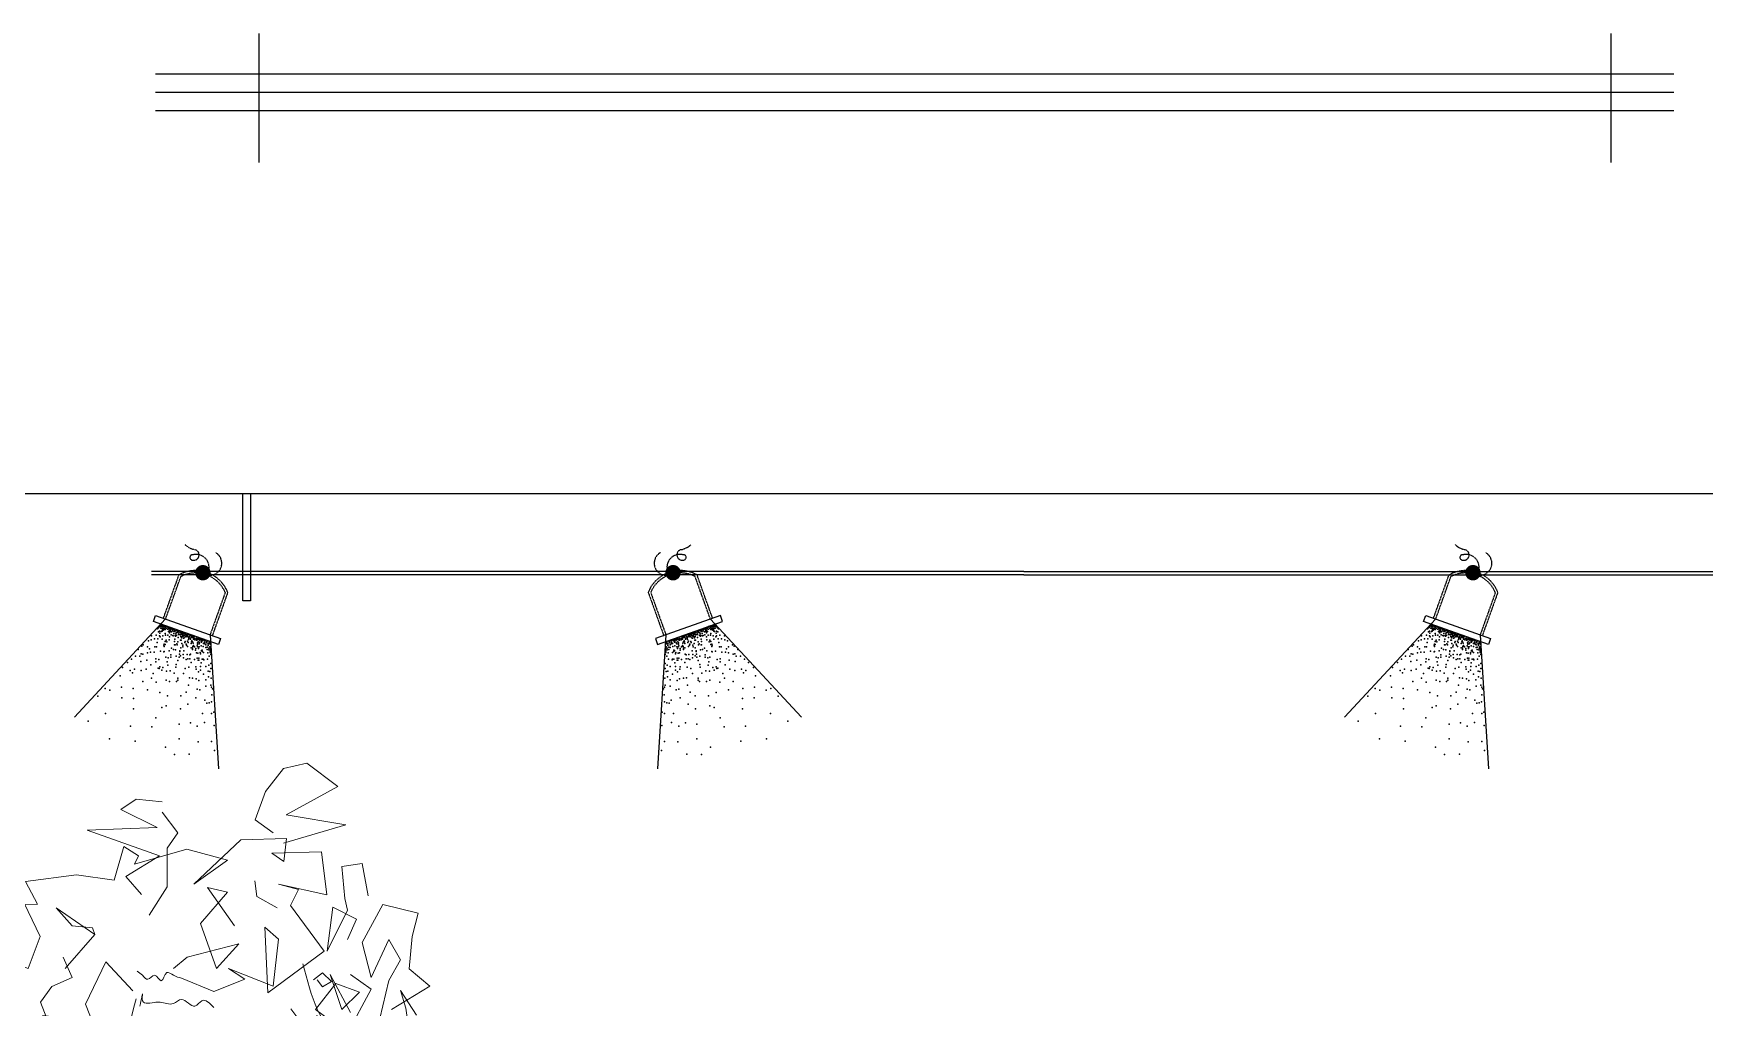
# Model space of a CAD drawing. Header units: millimetres. Extents: x 71641 to 191108, y -23091 to 29972.
# Drawn here: x 157109 to 158673, y -16663 to -15751 of the extents above; entities that cross this region are included whole.
import ezdxf

# ---------------------------------------------------------------- set-up
doc = ezdxf.new("R2010")
doc.units = ezdxf.units.MM
doc.linetypes.add('DASHED2', pattern=[0.375, 0.25, -0.125])
for name, color, linetype in [('00', 1, 'Continuous'), ('10', 2, 'Continuous'), ('Q', 1, 'Continuous')]:
    doc.layers.add(name, color=color, linetype=linetype)
doc.layers.add('8', color=8, linetype='Continuous', lineweight=0)

# ---------------------------------------------------------------- blocks, each defined once
blk = doc.blocks.new('gegg')
at = {"layer": '8'}
for p, q in [((172152.9, -16887.2), (172186.1, -16933.6)), ((172164.5, -16935.2), (172171.2, -16960.1)), ((172186.1, -16933.6), (172181.1, -16960.1)), ((172184.8, -16992.3), (172029.6, -16992.3))]:
    blk.add_line(p, q, dxfattribs=at)
at = {"layer": '8', "color": 8}
for p, q in [((171906.3, -17183), (171902.1, -17202.2)), ((171902.1, -17203.6), (171902.1, -17230)), ((171902.1, -17282.6), (171902.8, -17271.5)), ((171902.8, -17271.5), (171905.6, -17283.6)), ((171909.2, -17272.9), (171914.9, -17282.8))]:
    blk.add_line(p, q, dxfattribs=at)
at = {"layer": '8'}
for points in [[(172168, -16719.4), (172226.1, -16702.5), (172170.4, -16692.9), (172218.8, -16666.4), (172189.8, -16644.7), (172168, -16649.5), (172151.1, -16671.2), (172141.4, -16697.7), (172158.3, -16709.8)], [(172054.3, -16680.8), (172030.1, -16678.4), (172015.6, -16688.1), (172049.5, -16704.9), (171984.2, -16707.3), (172051.9, -16731.4), (172020.4, -16750.7), (172035, -16767.6)], [(172054.3, -16690.5), (172068.8, -16709.8), (172059.1, -16724.2), (172059.1, -16760.4), (172042.2, -16786.9)], [(172072.4, -16845.8), (172102.7, -16858.3), (172131.6, -16847), (172116.5, -16837), (172158.1, -16853.3), (172163.1, -16809.4), (172150.5, -16798.1), (172153.1, -16859.6), (172206, -16820.7), (172174.5, -16778), (172182, -16762.9), (172163.1, -16757.9), (172208.5, -16767.9), (172203.5, -16727.8), (172156.8, -16729), (172168.2, -16736.6), (172170.7, -16715.2), (172127.9, -16716.5), (172083.8, -16757.9), (172115.3, -16735.3), (172077.5, -16725.3), (172028.4, -16739.1), (172032.1, -16731.5), (172018.3, -16722.7), (172009.5, -16754.1), (171974.2, -16749.1), (171926.3, -16755.4), (171937.7, -16776.7), (171854.5, -16778), (171921.3, -16767.9), (171940.2, -16806.8), (171928.8, -16837), (171884.7, -16820.7), (171897.3, -16815.6), (171898.6, -16837), (171901.1, -16847), (171920, -16860.8), (171898.6, -16839.5), (171877.2, -16845.8), (171882.2, -16864.6), (171927.6, -16888.4)], [(172247.1, -16768.7), (172241.6, -16738.6), (172222.4, -16741.3), (172225.2, -16771.4), (172227.9, -16782.4), (172208.7, -16820.7), (172214.2, -16779.6), (172236.2, -16790.6), (172227.9, -16809.7)], [(172121.9, -16796.8), (172096.6, -16761.1), (172115.6, -16765.3), (172090.3, -16794.7), (172105, -16836.8), (172126.1, -16813.7), (172077.6, -16826.3), (172064.9, -16836.8)], [(172140.9, -16754.8), (172143, -16769.5), (172162, -16780)], [(171991.1, -16805.2), (171955.2, -16780), (171970, -16796.8), (171989, -16798.9), (171991.1, -16805.2), (171963.6, -16836.8)], [(172269.1, -16875.4), (172304.8, -16853.5), (172285.6, -16837.1), (172288.3, -16807), (172293.8, -16785.1), (172260.9, -16776.9), (172241.6, -16812.5), (172249.9, -16845.3), (172266.4, -16809.7), (172277.3, -16828.9), (172266.4, -16848), (172258.1, -16883.6), (172260.9, -16891.8)], [(171994.5, -16892.3), (171999.5, -16887.3), (171942.5, -16881), (171940.4, -16887.3), (171955.2, -16906.2), (171940.4, -16868.3), (171951, -16853.6), (171970, -16845.2), (171961.5, -16826.3)], [(172026.9, -16857.8), (172001.6, -16830.5), (171982.6, -16870.4), (171991.1, -16892.3)], [(172196.1, -16847.4), (172204.4, -16840.8), (172212.7, -16849.1), (172204.4, -16854), (172199.4, -16847.4)], [(172230.7, -16878.1), (172211.4, -16842.5), (172222.4, -16875.4), (172238.9, -16859), (172216.9, -16850.8), (172197.7, -16875.4), (172227.9, -16897.3), (172249.9, -16856.2), (172230.7, -16842.5)], [(171866.5, -16857.8), (171858.1, -16853.6), (171845.4, -16862), (171849.7, -16868.3), (171858.1, -16864.1)], [(172292.5, -16880.6), (172277.5, -16857.4), (172282.5, -16873.9), (172284.2, -16887.2)], [(171896.1, -16904.1), (171877.1, -16878.9), (171891.9, -16904.1), (171883.4, -16925.1), (171898.2, -16923), (171900.3, -16902)], [(171837, -16895.7), (171828.5, -16889.4), (171818, -16899.9), (171864.4, -16908.3), (171845.4, -16893.6), (171839.1, -16902), (171839.1, -16912.5)], [(172199.4, -16880.6), (172196.1, -16887.2), (172199.4, -16890.5), (172204.4, -16890.5), (172204.4, -16885.5)], [(172241, -16892.1), (172247.6, -16882.2), (172254.3, -16888.8), (172252.6, -16895.5), (172246, -16897.1), (172237.6, -16897.1)], [(172352.3, -16905.4), (172342.4, -16895.5), (172334.1, -16903.7), (172340.7, -16907.1), (172355.7, -16905.4)], [(172285.8, -16903.7), (172299.1, -16912), (172289.2, -16917), (172289.2, -16908.7), (172279.2, -16900.4)], [(171925.6, -16927.2), (171936.2, -16923), (171936.2, -16944.1), (171936.2, -16969.3), (171927.7, -16984)], [(171919.3, -16952.5), (171910.9, -16941.9), (171904.5, -16960.9), (171908.8, -16965.1), (171917.2, -16967.2), (171919.3, -16952.5)], [(172279.2, -16936.9), (172264.2, -16948.5), (172280.9, -16946.8), (172287.5, -16938.5), (172277.5, -16931.9)], [(172325.7, -16941.8), (172315.8, -16926.9), (172329.1, -16928.6), (172332.4, -16943.5), (172322.4, -16943.5)], [(171818, -16988.2), (171809.5, -16971.4), (171815.9, -16958.8), (171830.7, -16965.1), (171828.5, -16973.5), (171824.3, -16984)], [(171906.6, -16988.2), (171891.9, -16979.8), (171896.1, -16996.6), (171906.6, -16986.1)], [(171837, -17040.8), (171845.4, -17026.1), (171832.8, -17015.6), (171837, -17042.9)], [(171875, -17015.6), (171864.4, -17009.2), (171862.3, -17024), (171872.9, -17024), (171864.4, -17015.6)], [(171919.3, -17019.8), (171927.7, -17038.7), (171923.5, -17053.4), (171917.2, -17057.6), (171913, -17042.9), (171921.4, -17026.1)], [(171902.4, -17068.1), (171894, -17061.8), (171900.3, -17053.4), (171906.6, -17061.8), (171908.8, -17070.2), (171906.6, -17085)], [(171843.3, -17089.2), (171834.9, -17076.6), (171832.8, -17093.4), (171837, -17097.6), (171845.4, -17095.5)], [(171902.4, -17103.9), (171902.4, -17114.4), (171900.3, -17131.2), (171908.8, -17129.1), (171906.6, -17114.4), (171900.3, -17103.9)], [(171851.8, -17133.3), (171843.3, -17143.9), (171851.8, -17148.1), (171858.1, -17137.5)], [(171885.5, -17139.6), (171877.1, -17146), (171877.1, -17160.7), (171883.4, -17164.9), (171885.5, -17150.2), (171885.5, -17139.6)], [(171894, -17190.1), (171883.4, -17200.6), (171872.9, -17202.7), (171879.2, -17183.8), (171885.5, -17190.1), (171891.9, -17202.7), (171889.8, -17179.6)], [(171894, -17234.3), (171902.4, -17240.6), (171908.8, -17253.2), (171906.6, -17263.7), (171902.4, -17261.6), (171902.4, -17242.7), (171896.1, -17242.7)], [(171896.1, -17291.1), (171883.4, -17301.6), (171894, -17305.8), (171898.2, -17297.4), (171891.9, -17299.5)], [(171906.6, -17312.8), (171915.1, -17302.3), (171913, -17317), (171908.8, -17304.4), (171906.6, -17289.7)], [(171898.2, -17390.7), (171885.5, -17375.9), (171877.1, -17390.7), (171889.8, -17397), (171896.1, -17388.5), (171896.1, -17371.7)]]:
    blk.add_lwpolyline(points, dxfattribs=at)
for centre, radius, start, end in [((172238.6, -16929.5), 218.2, 162.8721, 196.7169), ((172091.6, -16941), 106.4, 331.2035, 38.6355)]:
    blk.add_arc(centre, radius, start, end, dxfattribs=at)
at = {"layer": '8', "color": 8}
for centre, radius, start, end in [((171849.5, -17156.7), 59.8, 9.1653, 34.1864), ((172102, -17228.1), 209, 157.2024, 170.3455), ((172417.8, -17234.4), 523.6, 176.3766, 185.8139)]:
    blk.add_arc(centre, radius, start, end, dxfattribs=at)
at = {"layer": '8', "start_tangent": (-0.072792, 0.997347), "end_tangent": (-0.901154, 0.433499)}
blk.add_spline([(171881.3, -16859.9), (171822.2, -16923), (171843.3, -17063.9), (171807.4, -17173.3)], degree=3, dxfattribs=at)
at = {"layer": '8'}
for points in [[(172186.1, -16832.5), (172222.7, -16898.8), (172280.9, -16895.5), (172330.7, -16960.1)], [(172072.4, -16845.8), (172064.9, -16843.2), (172058.6, -16840.7), (172053.5, -16848.3), (172047.2, -16843.2), (172041, -16847), (172035.9, -16843.2), (172030.9, -16839.5)], [(172102.7, -16873.4), (172091.3, -16867.1), (172085, -16872.1), (172072.4, -16865.8), (172064.9, -16869.6), (172052.3, -16868.4), (172048.5, -16868.4), (172035.9, -16867.1), (172035.9, -16860.8), (172033.4, -16872.1)], [(171911.9, -16876.9), (171926.5, -16974.2), (171887.4, -17154.2), (171907, -17286.5), (171877.7, -17442.2)], [(172107.7, -16897.2), (172081.3, -16902.2), (172072.4, -16896), (172062.4, -16902.2), (172052.3, -16903.5), (172047.2, -16896), (172041, -16902.2), (172033.4, -16908.5), (172030.9, -16901), (172029.6, -16894.7)], [(172105.2, -16888.4), (172095.1, -16885.9), (172085, -16887.2), (172075, -16883.4), (172068.7, -16888.4), (172057.3, -16884.7), (172047.2, -16888.4), (172039.7, -16883.4), (172032.1, -16889.7)], [(172121.6, -16918.6), (172086.3, -16912.3), (172072.4, -16918.6), (172058.6, -16911), (172048.5, -16921.1), (172043.5, -16916), (172037.2, -16913.5), (172032.1, -16919.8), (172025.8, -16914.8)], [(172158.1, -16948.7), (172141.7, -16942.4), (172129.1, -16949.9), (172117.8, -16939.9), (172106.5, -16948.7), (172092.6, -16941.2), (172078.7, -16952.5), (172059.8, -16941.2), (172046, -16953.7), (172043.5, -16939.9), (172034.7, -16947.4), (172029.6, -16947.4)], [(172158.1, -16961.2), (172139.2, -16962.5), (172132.9, -16953.7), (172117.8, -16965), (172112.8, -16957.5), (172095.1, -16965), (172086.3, -16960), (172071.2, -16966.3), (172052.3, -16961.2), (172044.7, -16966.3), (172037.2, -16962.5), (172033.4, -16956.2)], [(172168.2, -16972.5), (172160.6, -16971.3), (172153.1, -16975), (172145.5, -16971.3), (172140.5, -16977.6), (172127.9, -16973.8), (172122.8, -16978.8), (172112.8, -16975), (172106.5, -16978.8), (172096.4, -16973.8), (172086.3, -16977.6), (172071.2, -16973.8), (172061.1, -16978.8), (172051, -16972.5), (172039.7, -16980.1), (172033.4, -16971.3)], [(172183.3, -16982.6), (172170.7, -16977.6), (172158.1, -16982.6), (172153.1, -16977.6), (172141.7, -16982.6), (172131.6, -16977.6), (172120.3, -16986.3), (172110.2, -16980.1), (172081.3, -16986.3), (172047.2, -16981.3), (172037.2, -16982.6), (172032.1, -16988.9), (172029.6, -16978.8)]]:
    blk.add_spline(points, degree=3, dxfattribs=at)

msp = doc.modelspace()

# ---------------------------------------------------------------- linework, layer by layer
msp.add_line((160003.4, -16182.2), (156213.4, -16182.2))
at = {"color": 5}
for p in [(157219.4, -16315.4), (157223.8, -16314.8), (157224.7, -16308.9), (157225.2, -16308.4), (157225.7, -16311.6), (157226.2, -16307), (157226.3, -16307.5), (157226.7, -16311), (157226.8, -16315.4), (157227.2, -16306.3), (157227.2, -16312.9), (157227.5, -16316.1), (157227.7, -16305.1), (157227.9, -16308.1), (157228.3, -16304.4), (157228.3, -16305.6), (157228.5, -16306.8), (157228.5, -16311.2), (157229.1, -16304.7), (157229.2, -16308.7), (157229.3, -16310.5), (157229.3, -16311), (157229.5, -16305.4), (157229.5, -16309.1), (157229.6, -16306.5), (157229.8, -16315.3), (157229.9, -16308), (157230.1, -16305.2), (157230.2, -16310), (157231, -16307), (157231.1, -16308.7), (157231.4, -16306), (157231.6, -16309.4), (157232, -16305.8), (157232, -16307.6), (157232, -16309.5), (157232, -16313.1), (157232.3, -16306.7), (157232.4, -16314.7), (157232.7, -16307), (157233, -16306.2), (157233.1, -16308.2), (157234.2, -16309.1), (157234.3, -16306.7), (157234.5, -16314.8), (157234.6, -16307.3), (157235.1, -16311.1), (157235.2, -16308.9), (157235.3, -16307.9), (157235.4, -16307.2), (157236, -16310), (157236, -16312.6), (157236.1, -16311), (157236.1, -16316.1), (157236.3, -16312.5), (157236.4, -16310.8), (157236.4, -16311.6), (157236.6, -16311.1), (157236.8, -16308.5), (157236.9, -16308.1), (157237.2, -16307.7), (157237.2, -16309.4), (157237.2, -16310.6), (157237.6, -16314.4), (157237.9, -16308), (157237.9, -16311.6), (157238, -16308.5), (157238.8, -16309), (157239.1, -16310.6), (157239.3, -16315.1), (157239.7, -16309.1), (157239.7, -16315.2), (157240.2, -16313.2), (157240.3, -16311), (157240.4, -16311.3), (157240.9, -16310), (157241.1, -16310.8), (157241.5, -16315.1), (157241.8, -16315.7), (157242.1, -16310.7), (157242.1, -16313.3), (157242.4, -16312.5), (157242.7, -16315), (157243, -16310.3), (157243.3, -16312.1), (157243.4, -16310.4), (157243.9, -16311.1), (157244.5, -16310.8), (157244.7, -16314.1), (157244.8, -16311.9), (157245, -16312), (157245, -16313.4), (157246, -16311.8), (157246.1, -16314.3), (157246.3, -16313.9), (157246.7, -16312.1), (157246.8, -16315.8), (157247, -16312.7), (157247.5, -16313.8), (157247.7, -16312), (157248.2, -16313.1), (157248.2, -16314.6), (157248.2, -16315.3), (157248.3, -16315.8), (157248.6, -16312.8), (157249.1, -16315.6), (157249.4, -16312.7), (157249.7, -16314.4), (157250.2, -16313.1), (157250.2, -16315.3), (157251, -16313.6), (157251.1, -16313.3), (157251.4, -16315.2), (157251.5, -16316.2), (157252, -16314.9), (157252.1, -16316), (157252.7, -16314.2), (157252.9, -16315), (157253, -16316), (157253.8, -16316.6), (157254.1, -16314.2), (157254.7, -16316.2), (157255.2, -16314.6), (157255.5, -16315.2), (157256.8, -16316.4), (157257, -16315.3), (157257.1, -16315.1), (157257.4, -16316.1), (157258.7, -16315.9), (157259.1, -16316), (157715.9, -16316), (157716.3, -16315.9), (157717.6, -16316.1), (157717.8, -16315.1), (157718, -16315.3), (157718.2, -16316.4), (157719.5, -16315.2), (157719.8, -16314.6), (157720.3, -16316.2), (157720.9, -16314.2), (157721.2, -16316.6), (157722, -16316), (157722.1, -16315), (157722.3, -16314.2), (157722.9, -16316), (157723, -16314.9), (157723.5, -16316.2), (157723.6, -16315.2), (157723.9, -16313.3), (157724, -16313.6), (157724.8, -16313.1), (157724.8, -16315.3), (157725.2, -16314.4), (157725.5, -16312.7), (157725.9, -16315.6), (157726.4, -16312.8), (157726.7, -16313.1), (157726.7, -16315.8), (157726.8, -16314.6), (157726.8, -16315.3), (157727.3, -16312), (157727.5, -16313.8), (157728, -16312.7), (157728.2, -16315.8), (157728.3, -16312.1), (157728.7, -16313.9), (157728.9, -16314.3), (157729, -16311.8), (157730, -16312), (157730, -16313.4), (157730.2, -16311.9), (157730.3, -16314.1), (157730.5, -16310.8), (157731.1, -16311.1), (157731.6, -16310.4), (157731.7, -16312.1), (157732, -16310.3), (157732.3, -16315), (157732.6, -16312.5), (157732.9, -16310.7), (157732.9, -16313.3), (157733.2, -16315.7), (157733.5, -16315.1), (157733.9, -16310.8), (157734.1, -16310), (157734.6, -16311.3), (157734.7, -16311), (157734.8, -16313.2), (157735.2, -16315.2), (157735.3, -16309.1), (157735.7, -16315.1), (157735.8, -16310.6), (157736.2, -16309), (157737, -16308), (157737, -16308.5), (157737.1, -16311.6), (157737.4, -16314.4), (157737.8, -16307.7), (157737.8, -16309.4), (157737.8, -16310.6), (157738.1, -16308.1), (157738.2, -16308.5), (157738.4, -16311.1), (157738.6, -16310.8), (157738.6, -16311.6), (157738.7, -16312.5), (157738.8, -16311), (157738.9, -16316.1), (157739, -16310), (157739, -16312.6), (157739.6, -16307.2), (157739.6, -16307.9), (157739.8, -16308.9), (157739.9, -16311.1), (157740.4, -16307.3), (157740.4, -16314.8), (157740.7, -16306.7), (157740.8, -16309.1), (157741.9, -16306.2), (157741.9, -16308.2), (157742.3, -16307), (157742.6, -16314.7), (157742.7, -16306.7), (157742.9, -16309.5), (157743, -16305.8), (157743, -16307.6), (157743, -16313.1), (157743.4, -16309.4), (157743.6, -16306), (157743.9, -16308.7), (157744, -16307), (157744.8, -16310), (157744.9, -16305.2), (157745.1, -16308), (157745.2, -16315.3), (157745.4, -16306.5), (157745.5, -16305.4), (157745.5, -16309.1), (157745.6, -16311), (157745.7, -16310.5), (157745.8, -16308.7), (157745.9, -16304.7), (157746.4, -16311.2), (157746.5, -16306.8), (157746.7, -16304.4), (157746.7, -16305.6), (157747.1, -16308.1), (157747.2, -16305.1), (157747.5, -16316.1), (157747.8, -16306.3), (157747.8, -16312.9), (157748.2, -16315.4), (157748.3, -16311), (157748.7, -16307.5), (157748.8, -16307), (157749.3, -16311.6), (157749.8, -16308.4), (157750.2, -16308.9), (157751.2, -16314.8), (157755.6, -16315.4), (158408.3, -16315.4), (158412.8, -16314.8), (158413.7, -16308.9), (158414.1, -16308.4), (158414.6, -16311.6), (158415.1, -16307), (158415.2, -16307.5), (158415.6, -16311), (158415.7, -16315.4), (158416.1, -16306.3), (158416.1, -16312.9), (158416.4, -16316.1), (158416.7, -16305.1), (158416.9, -16308.1), (158417.2, -16304.4), (158417.2, -16305.6), (158417.4, -16306.8), (158417.5, -16311.2), (158418, -16304.7), (158418.1, -16308.7), (158418.2, -16310.5), (158418.3, -16311), (158418.4, -16305.4), (158418.4, -16309.1), (158418.5, -16306.5), (158418.7, -16315.3), (158418.8, -16308), (158419, -16305.2), (158419.1, -16310), (158419.9, -16307), (158420, -16308.7), (158420.3, -16306), (158420.5, -16309.4), (158420.9, -16305.8), (158420.9, -16307.6), (158420.9, -16313.1), (158421, -16309.5), (158421.2, -16306.7), (158421.3, -16314.7), (158421.6, -16307), (158422, -16306.2), (158422, -16308.2), (158423.1, -16309.1), (158423.2, -16306.7), (158423.5, -16307.3), (158423.5, -16314.8), (158424, -16311.1), (158424.1, -16308.9), (158424.3, -16307.2), (158424.3, -16307.9), (158424.9, -16310), (158425, -16312.6), (158425, -16316.1), (158425.1, -16311), (158425.2, -16312.5), (158425.3, -16311.6), (158425.4, -16310.8), (158425.5, -16311.1), (158425.7, -16308.5), (158425.8, -16308.1), (158426.1, -16307.7), (158426.1, -16309.4), (158426.2, -16310.6), (158426.5, -16314.4), (158426.8, -16311.6), (158426.9, -16308), (158426.9, -16308.5), (158427.7, -16309), (158428.1, -16310.6), (158428.2, -16315.1), (158428.6, -16309.1), (158428.7, -16315.2), (158429.1, -16313.2), (158429.2, -16311), (158429.3, -16311.3), (158429.8, -16310), (158430, -16310.8), (158430.4, -16315.1), (158430.7, -16315.7), (158431, -16310.7), (158431, -16313.3), (158431.3, -16312.5), (158431.6, -16315), (158431.9, -16310.3), (158432.2, -16312.1), (158432.3, -16310.4), (158432.8, -16311.1), (158433.4, -16310.8), (158433.6, -16314.1), (158433.7, -16311.9), (158433.9, -16312), (158433.9, -16313.4), (158435, -16311.8), (158435, -16314.3), (158435.2, -16313.9), (158435.6, -16312.1), (158435.7, -16315.8), (158435.9, -16312.7), (158436.4, -16313.8), (158436.6, -16312), (158437.1, -16314.6), (158437.1, -16315.3), (158437.2, -16313.1), (158437.2, -16315.8), (158437.5, -16312.8), (158438, -16315.6), (158438.4, -16312.7), (158438.7, -16314.4), (158439.1, -16313.1), (158439.1, -16315.3), (158439.9, -16313.6), (158440, -16313.3), (158440.3, -16315.2), (158440.4, -16316.2), (158440.9, -16314.9), (158441, -16316), (158441.6, -16314.2), (158441.8, -16315), (158442, -16316), (158442.7, -16316.6), (158443, -16314.2), (158443.6, -16316.2), (158444.2, -16314.6), (158444.4, -16315.2), (158445.7, -16316.4), (158445.9, -16315.3), (158446.1, -16315.1), (158446.3, -16316.1), (158447.6, -16315.9), (158448, -16316), (157206.9, -16328.2), (157209.7, -16332.1), (157210.4, -16325), (157211.6, -16323.8), (157215.5, -16331.1), (157215.6, -16325.7), (157216.6, -16320), (157217.5, -16327.5), (157218.5, -16330.5), (157219.1, -16319.2), (157221.8, -16330.6), (157222.2, -16318.1), (157222.5, -16325.7), (157223.9, -16325.5), (157224.6, -16321.6), (157225.2, -16318), (157227.6, -16329.7), (157229.4, -16318.3), (157231, -16323.9), (157231, -16330.2), (157231.3, -16323.1), (157231.3, -16325.2), (157231.3, -16329.9), (157232, -16320.6), (157232, -16323.3), (157233.1, -16319.4), (157233.5, -16321), (157235.7, -16319.1), (157235.7, -16329.2), (157238, -16326.9), (157239.8, -16328), (157240.9, -16320.7), (157240.9, -16323.6), (157241, -16318.3), (157241.3, -16323.7), (157241.8, -16328.3), (157243.1, -16322.7), (157243.4, -16323.8), (157244, -16321), (157244.4, -16316.9), (157245.8, -16329.5), (157245.9, -16330), (157246.6, -16319.4), (157246.8, -16326.4), (157247.2, -16319.3), (157247.3, -16317.1), (157247.6, -16322.4), (157248.6, -16325.6), (157248.7, -16324), (157249.3, -16317.6), (157249.7, -16329.4), (157249.9, -16317.3), (157250.4, -16321.4), (157250.9, -16320.6), (157251.7, -16323.1), (157252.1, -16324), (157252.9, -16325.2), (157253, -16320.2), (157253.6, -16321.6), (157253.9, -16318.8), (157254.2, -16317.4), (157255.7, -16317.5), (157255.9, -16318.3), (157256.3, -16322.5), (157256.4, -16326.4), (157256.9, -16320.8), (157257.2, -16320), (157257.6, -16316.7), (157257.6, -16320.8), (157257.6, -16326.7), (157257.7, -16328.1), (157258.1, -16325.4), (157258.2, -16317.2), (157258.4, -16322.1), (157258.6, -16318.3), (157258.6, -16324.3), (157259.6, -16325.7), (157259.8, -16318.5), (157259.9, -16317.8), (157259.9, -16319.2), (157260, -16317.6), (157260.6, -16328.7), (157260.9, -16327.3), (157261.3, -16319.5), (157261.5, -16318.1), (157261.5, -16331.2), (157261.6, -16316.7), (157262, -16324.6), (157262.3, -16321.8), (157262.4, -16318.9), (157262.4, -16323), (157262.5, -16318), (157262.7, -16325.6), (157262.8, -16331.4), (157262.9, -16321), (157263.2, -16317.5), (157263.2, -16327.2), (157263.5, -16318.6), (157263.6, -16318.2), (157263.9, -16318.2), (157264, -16322.9), (157264, -16325.5), (157264.2, -16319.2), (157264.3, -16321.8), (157264.7, -16320), (157265, -16330.8), (157265.1, -16332), (157265.4, -16318.3), (157265.7, -16324.7), (157265.8, -16318.4), (157266, -16321.2), (157266.2, -16318.6), (157266.2, -16319.9), (157266.2, -16329), (157266.4, -16319.4), (157266.6, -16329.9), (157266.7, -16320), (157266.7, -16328.7), (157267.7, -16318.9), (157267.7, -16325.2), (157267.9, -16330.8), (157268, -16322.4), (157268.5, -16319.6), (157268.9, -16321.2), (157269, -16322.2), (157269.5, -16323.1), (157269.7, -16319.5), (157269.8, -16319.4), (157270.2, -16323.7), (157270.2, -16326.3), (157270.4, -16321), (157271, -16321.8), (157271.3, -16320.2), (157271.3, -16328.1), (157271.4, -16326), (157272.1, -16331.3), (157272.4, -16323.2), (157272.5, -16324.4), (157272.6, -16322.6), (157273, -16328.4), (157273.1, -16326.7), (157273.2, -16320.9), (157273.7, -16322.1), (157274, -16325.5), (157274.1, -16328.3), (157274.2, -16330.9), (157274.3, -16323.1), (157274.3, -16329.7), (157274.4, -16321.2), (157274.5, -16327.2), (157274.6, -16330.1), (157700.4, -16327.2), (157700.4, -16330.1), (157700.5, -16321.2), (157700.7, -16323.1), (157700.7, -16329.7), (157700.7, -16330.9), (157700.9, -16328.3), (157701, -16325.5), (157701.3, -16322.1), (157701.8, -16320.9), (157701.9, -16326.7), (157702, -16328.4), (157702.3, -16322.6), (157702.5, -16324.4), (157702.6, -16323.2), (157702.9, -16331.3), (157703.6, -16326), (157703.7, -16320.2), (157703.7, -16328.1), (157704, -16321.8), (157704.6, -16321), (157704.7, -16323.7), (157704.7, -16326.3), (157705.2, -16319.4), (157705.3, -16319.5), (157705.5, -16323.1), (157706, -16322.2), (157706.1, -16321.2), (157706.5, -16319.6), (157707, -16322.4), (157707.1, -16330.8), (157707.2, -16325.2), (157707.3, -16318.9), (157708.3, -16320), (157708.3, -16328.7), (157708.4, -16329.9), (157708.6, -16319.4), (157708.7, -16319.9), (157708.8, -16318.6), (157708.8, -16329), (157709, -16321.2), (157709.2, -16318.4), (157709.3, -16324.7), (157709.6, -16318.3), (157709.9, -16332), (157710, -16330.8), (157710.2, -16320), (157710.6, -16321.8), (157710.8, -16319.2), (157711, -16322.9), (157711, -16325.5), (157711.1, -16318.2), (157711.4, -16318.2), (157711.4, -16318.6), (157711.8, -16317.5), (157711.8, -16327.2), (157712.1, -16321), (157712.2, -16325.6), (157712.2, -16331.4), (157712.4, -16318), (157712.5, -16318.9), (157712.6, -16323), (157712.7, -16321.8), (157713, -16324.6), (157713.4, -16316.7), (157713.5, -16318.1), (157713.5, -16331.2), (157713.7, -16319.5), (157714.1, -16327.3), (157714.3, -16328.7), (157715, -16317.6), (157715, -16317.8), (157715.1, -16319.2), (157715.2, -16318.5), (157715.4, -16325.7), (157716.4, -16318.3), (157716.4, -16324.3), (157716.6, -16322.1), (157716.8, -16317.2), (157716.9, -16325.4), (157717.3, -16316.7), (157717.3, -16328.1), (157717.4, -16320.8), (157717.4, -16326.7), (157717.8, -16320), (157718.1, -16320.8), (157718.6, -16326.4), (157718.7, -16322.5), (157719.1, -16318.3), (157719.3, -16317.5), (157720.8, -16317.4), (157721.1, -16318.8), (157721.4, -16321.6), (157722, -16320.2), (157722.1, -16325.2), (157722.9, -16324), (157723.3, -16323.1), (157724.1, -16320.6), (157724.6, -16321.4), (157725.1, -16317.3), (157725.3, -16329.4), (157725.7, -16317.6), (157726.2, -16324), (157726.4, -16325.6), (157727.4, -16322.4), (157727.7, -16317.1), (157727.8, -16319.3), (157728.1, -16326.4), (157728.4, -16319.4), (157729.1, -16330), (157729.2, -16329.5), (157730.5, -16316.9), (157731, -16321), (157731.5, -16323.8), (157731.9, -16322.7), (157733.1, -16328.3), (157733.7, -16323.7), (157733.9, -16318.3), (157734.1, -16320.7), (157734.1, -16323.6), (157735.2, -16328), (157737, -16326.9), (157739.3, -16319.1), (157739.3, -16329.2), (157741.4, -16321), (157741.9, -16319.4), (157743, -16320.6), (157743, -16323.3), (157743.7, -16323.1), (157743.7, -16325.2), (157743.7, -16329.9), (157744, -16323.9), (157744, -16330.2), (157745.6, -16318.3), (157747.4, -16329.7), (157749.8, -16318), (157750.4, -16321.6), (157751.1, -16325.5), (157752.5, -16325.7), (157752.8, -16318.1), (157753.1, -16330.6), (157755.9, -16319.2), (157756.5, -16330.5), (157757.5, -16327.5), (157758.4, -16320), (157759.4, -16325.7), (157759.5, -16331.1), (157763.3, -16323.8), (157764.6, -16325), (157765.3, -16332.1), (157768.1, -16328.2), (158395.8, -16328.2), (158398.6, -16332.1), (158399.3, -16325), (158400.6, -16323.8), (158404.4, -16331.1), (158404.5, -16325.7), (158405.5, -16320), (158406.4, -16327.5), (158407.4, -16330.5), (158408, -16319.2), (158410.8, -16330.6), (158411.1, -16318.1), (158411.4, -16325.7), (158412.8, -16325.5), (158413.5, -16321.6), (158414.1, -16318), (158416.5, -16329.7), (158418.3, -16318.3), (158419.9, -16323.9), (158419.9, -16330.2), (158420.2, -16323.1), (158420.2, -16329.9), (158420.2, -16325.2), (158420.9, -16320.6), (158420.9, -16323.3), (158422, -16319.4), (158422.5, -16321), (158424.6, -16319.1), (158424.6, -16329.2), (158426.9, -16326.9), (158428.7, -16328), (158429.8, -16320.7), (158429.8, -16323.6), (158430, -16318.3), (158430.2, -16323.7), (158430.8, -16328.3), (158432, -16322.7), (158432.4, -16323.8), (158432.9, -16321), (158433.4, -16316.9), (158434.7, -16329.5), (158434.8, -16330), (158435.5, -16319.4), (158435.8, -16326.4), (158436.1, -16319.3), (158436.2, -16317.1), (158436.5, -16322.4), (158437.5, -16325.6), (158437.7, -16324), (158438.2, -16317.6), (158438.6, -16329.4), (158438.8, -16317.3), (158439.3, -16321.4), (158439.8, -16320.6), (158440.6, -16323.1), (158441, -16324), (158441.8, -16325.2), (158441.9, -16320.2), (158442.5, -16321.6), (158442.8, -16318.8), (158443.2, -16317.4), (158444.6, -16317.5), (158444.8, -16318.3), (158445.2, -16322.5), (158445.3, -16326.4), (158445.8, -16320.8), (158446.1, -16320), (158446.5, -16326.7), (158446.6, -16316.7), (158446.6, -16320.8), (158446.6, -16328.1), (158447, -16325.4), (158447.1, -16317.2), (158447.3, -16322.1), (158447.5, -16318.3), (158447.5, -16324.3), (158448.5, -16325.7), (158448.7, -16318.5), (158448.8, -16319.2), (158448.9, -16317.6), (158448.9, -16317.8), (158449.6, -16328.7), (158449.8, -16327.3), (158450.2, -16319.5), (158450.4, -16318.1), (158450.4, -16331.2), (158450.5, -16316.7), (158450.9, -16324.6), (158451.2, -16321.8), (158451.4, -16318.9), (158451.4, -16323), (158451.5, -16318), (158451.7, -16325.6), (158451.8, -16321), (158451.8, -16331.4), (158452.1, -16317.5), (158452.1, -16327.2), (158452.5, -16318.2), (158452.5, -16318.6), (158452.8, -16318.2), (158452.9, -16322.9), (158452.9, -16325.5), (158453.1, -16319.2), (158453.3, -16321.8), (158453.7, -16320), (158453.9, -16330.8), (158454, -16332), (158454.3, -16318.3), (158454.6, -16324.7), (158454.7, -16318.4), (158454.9, -16321.2), (158455.1, -16318.6), (158455.1, -16329), (158455.2, -16319.9), (158455.3, -16319.4), (158455.5, -16329.9), (158455.6, -16320), (158455.6, -16328.7), (158456.6, -16318.9), (158456.7, -16325.2), (158456.8, -16330.8), (158456.9, -16322.4), (158457.4, -16319.6), (158457.8, -16321.2), (158458, -16322.2), (158458.4, -16323.1), (158458.6, -16319.5), (158458.7, -16319.4), (158459.2, -16323.7), (158459.2, -16326.3), (158459.3, -16321), (158459.9, -16321.8), (158460.2, -16320.2), (158460.2, -16328.1), (158460.3, -16326), (158461, -16331.3), (158461.3, -16323.2), (158461.4, -16324.4), (158461.6, -16322.6), (158461.9, -16328.4), (158462, -16326.7), (158462.2, -16320.9), (158462.6, -16322.1), (158462.9, -16325.5), (158463, -16328.3), (158463.2, -16323.1), (158463.2, -16329.7), (158463.2, -16330.9), (158463.4, -16321.2), (158463.5, -16327.2), (158463.5, -16330.1), (157192.1, -16345.1), (157196.9, -16340.4), (157199.4, -16347.8), (157200.7, -16337), (157203.4, -16346.6), (157204.4, -16334.3), (157208.5, -16334.4), (157209.2, -16339.4), (157209.5, -16347.8), (157211.2, -16332.4), (157214.3, -16346.6), (157215, -16338.1), (157218.7, -16342.4), (157223.3, -16339.7), (157223.5, -16336.9), (157225.5, -16345.6), (157226.2, -16337.5), (157226.6, -16345.9), (157227.1, -16344.2), (157229.1, -16347.6), (157230, -16345), (157232.8, -16335.2), (157233.9, -16339.7), (157234.5, -16342.9), (157234.8, -16335.9), (157237.4, -16333.2), (157237.4, -16335.2), (157242.1, -16344.6), (157242.3, -16334.2), (157242.5, -16342.1), (157244, -16338.4), (157245.2, -16335.3), (157245.4, -16332.4), (157246.6, -16333.9), (157248.9, -16332.9), (157249.2, -16336), (157250.7, -16345.9), (157251.7, -16337.6), (157252.8, -16332.9), (157253.3, -16336.7), (157254.2, -16344.6), (157255.1, -16336.7), (157255.3, -16333.1), (157255.9, -16332.4), (157256.5, -16340.3), (157259.7, -16337.6), (157260.7, -16344.4), (157261.1, -16346.6), (157262.2, -16336.3), (157263, -16338), (157263.6, -16336.1), (157263.6, -16338.2), (157265.1, -16347.5), (157265.2, -16343.9), (157265.8, -16340.7), (157266.6, -16337.1), (157267.8, -16337.1), (157268.2, -16337.7), (157270.2, -16344), (157271.7, -16337.3), (157272.9, -16342.7), (157273.2, -16334.4), (157274.7, -16345.8), (157274.9, -16332.9), (157274.9, -16341.1), (157700.1, -16332.9), (157700.1, -16341.1), (157700.3, -16345.8), (157701.8, -16334.4), (157702.1, -16342.7), (157703.3, -16337.3), (157704.8, -16344), (157706.8, -16337.7), (157707.1, -16337.1), (157708.4, -16337.1), (157709.2, -16340.7), (157709.7, -16343.9), (157709.9, -16347.5), (157711.4, -16336.1), (157711.4, -16338.2), (157712, -16338), (157712.8, -16336.3), (157713.9, -16346.6), (157714.3, -16344.4), (157715.3, -16337.6), (157718.5, -16340.3), (157719, -16332.4), (157719.7, -16333.1), (157719.9, -16336.7), (157720.7, -16344.6), (157721.7, -16336.7), (157722.2, -16332.9), (157723.3, -16337.6), (157724.2, -16345.9), (157725.8, -16336), (157726.1, -16332.9), (157728.3, -16333.9), (157729.6, -16332.4), (157729.8, -16335.3), (157731, -16338.4), (157732.5, -16342.1), (157732.7, -16334.2), (157732.9, -16344.6), (157737.5, -16335.2), (157737.6, -16333.2), (157740.2, -16335.9), (157740.5, -16342.9), (157741.1, -16339.7), (157742.1, -16335.2), (157744.9, -16345), (157745.9, -16347.6), (157747.9, -16344.2), (157748.4, -16345.9), (157748.8, -16337.5), (157749.5, -16345.6), (157751.5, -16336.9), (157751.7, -16339.7), (157756.3, -16342.4), (157760, -16338.1), (157760.7, -16346.6), (157763.7, -16332.4), (157765.5, -16347.8), (157765.8, -16339.4), (157766.5, -16334.4), (157770.6, -16334.3), (157771.6, -16346.6), (157774.3, -16337), (157775.6, -16347.8), (157778.1, -16340.4), (157782.9, -16345.1), (158381, -16345.1), (158385.8, -16340.4), (158388.3, -16347.8), (158389.6, -16337), (158392.3, -16346.6), (158393.3, -16334.3), (158397.4, -16334.4), (158398.1, -16339.4), (158398.4, -16347.8), (158400.2, -16332.4), (158403.2, -16346.6), (158403.9, -16338.1), (158407.6, -16342.4), (158412.2, -16339.7), (158412.5, -16336.9), (158414.4, -16345.6), (158415.1, -16337.5), (158415.5, -16345.9), (158416.1, -16344.2), (158418.1, -16347.6), (158419, -16345), (158421.8, -16335.2), (158422.8, -16339.7), (158423.4, -16342.9), (158423.7, -16335.9), (158426.3, -16333.2), (158426.4, -16335.2), (158431, -16344.6), (158431.2, -16334.2), (158431.4, -16342.1), (158432.9, -16338.4), (158434.1, -16335.3), (158434.3, -16332.4), (158435.6, -16333.9), (158437.8, -16332.9), (158438.1, -16336), (158439.7, -16345.9), (158440.6, -16337.6), (158441.7, -16332.9), (158442.2, -16336.7), (158443.2, -16344.6), (158444, -16336.7), (158444.2, -16333.1), (158444.9, -16332.4), (158445.4, -16340.3), (158448.6, -16337.6), (158449.6, -16344.4), (158450, -16346.6), (158451.1, -16336.3), (158451.9, -16338), (158452.5, -16336.1), (158452.6, -16338.2), (158454, -16347.5), (158454.2, -16343.9), (158454.7, -16340.7), (158455.5, -16337.1), (158456.8, -16337.1), (158457.1, -16337.7), (158459.2, -16344), (158460.6, -16337.3), (158461.9, -16342.7), (158462.1, -16334.4), (158463.6, -16345.8), (158463.8, -16332.9), (158463.8, -16341.1), (157190.1, -16352.7), (157191.1, -16363.5), (157201.5, -16350), (157211.3, -16358.1), (157219.3, -16354.9), (157221, -16350.6), (157223.7, -16358.7), (157233, -16356.9), (157233.2, -16348.3), (157236.2, -16358.1), (157236.9, -16348.2), (157240.5, -16350.2), (157242.7, -16358.2), (157243.8, -16356.9), (157243.9, -16355), (157249.2, -16350.6), (157253.9, -16361.5), (157254.9, -16354.6), (157257.7, -16354.9), (157261.2, -16355.6), (157263.4, -16349), (157263.5, -16357), (157267.9, -16351.2), (157270.1, -16356.6), (157270.2, -16362.3), (157272.3, -16348.5), (157272.6, -16353.7), (157273.9, -16348.7), (157274.8, -16361.5), (157275.1, -16354.8), (157275.6, -16363.5), (157699.4, -16363.5), (157699.9, -16354.8), (157700.2, -16361.5), (157701.1, -16348.7), (157702.4, -16353.7), (157702.7, -16348.5), (157704.7, -16362.3), (157704.9, -16356.6), (157707.1, -16351.2), (157711.5, -16357), (157711.6, -16349), (157713.7, -16355.6), (157717.3, -16354.9), (157720.1, -16354.6), (157721.1, -16361.5), (157725.8, -16350.6), (157731.1, -16355), (157731.2, -16356.9), (157732.3, -16358.2), (157734.5, -16350.2), (157738.1, -16348.2), (157738.7, -16358.1), (157741.8, -16348.3), (157741.9, -16356.9), (157751.3, -16358.7), (157754, -16350.6), (157755.7, -16354.9), (157763.7, -16358.1), (157773.5, -16350), (157783.8, -16363.5), (157784.8, -16352.7), (158379.1, -16352.7), (158380.1, -16363.5), (158390.4, -16350), (158400.2, -16358.1), (158408.2, -16354.9), (158409.9, -16350.6), (158412.6, -16358.7), (158422, -16356.9), (158422.1, -16348.3), (158425.2, -16358.1), (158425.8, -16348.2), (158429.4, -16350.2), (158431.6, -16358.2), (158432.7, -16356.9), (158432.8, -16355), (158438.1, -16350.6), (158442.8, -16361.5), (158443.8, -16354.6), (158446.6, -16354.9), (158450.2, -16355.6), (158452.3, -16349), (158452.4, -16357), (158456.8, -16351.2), (158459, -16356.6), (158459.2, -16362.3), (158461.2, -16348.5), (158461.5, -16353.7), (158462.8, -16348.7), (158463.7, -16361.5), (158464, -16354.8), (158464.5, -16363.5), (157169.1, -16371.7), (157175.8, -16364.5), (157180.4, -16366.3), (157191.4, -16373.5), (157202, -16364.7), (157202.4, -16374), (157215.5, -16366), (157227.1, -16368.3), (157234.4, -16371.6), (157246.8, -16371.5), (157251.6, -16367.9), (157260.7, -16373.3), (157262, -16365.1), (157264.6, -16366), (157269.1, -16375.6), (157271, -16378.5), (157273.4, -16377.9), (157275.4, -16377.1), (157275.7, -16370.4), (157276.3, -16364.8), (157698.6, -16364.8), (157699.3, -16370.4), (157699.6, -16377.1), (157701.6, -16377.9), (157704, -16378.5), (157705.9, -16375.6), (157710.4, -16366), (157713, -16365.1), (157714.2, -16373.3), (157723.4, -16367.9), (157728.2, -16371.5), (157740.6, -16371.6), (157747.9, -16368.3), (157759.5, -16366), (157772.6, -16374), (157773, -16364.7), (157783.5, -16373.5), (157794.6, -16366.3), (157799.2, -16364.5), (157805.9, -16371.7), (158358, -16371.7), (158364.7, -16364.5), (158369.3, -16366.3), (158380.4, -16373.5), (158390.9, -16364.7), (158391.3, -16374), (158404.4, -16366), (158416, -16368.3), (158423.3, -16371.6), (158435.7, -16371.5), (158440.5, -16367.9), (158449.7, -16373.3), (158450.9, -16365.1), (158453.5, -16366), (158458, -16375.6), (158459.9, -16378.5), (158462.3, -16377.9), (158464.3, -16377.1), (158464.6, -16370.4), (158465.3, -16364.8), (157176.3, -16388), (157202.5, -16383.6), (157223.4, -16392), (157229, -16382.3), (157233, -16380.9), (157246.4, -16383.5), (157253.3, -16379.4), (157266.9, -16387.9), (157275.5, -16388.1), (157277.7, -16386.8), (157697.3, -16386.8), (157699.4, -16388.1), (157708.1, -16387.9), (157721.7, -16379.4), (157728.6, -16383.5), (157742, -16380.9), (157745.9, -16382.3), (157751.6, -16392), (157772.5, -16383.6), (157798.7, -16388), (158365.2, -16388), (158391.4, -16383.6), (158412.3, -16392), (158418, -16382.3), (158421.9, -16380.9), (158435.3, -16383.5), (158442.2, -16379.4), (158455.8, -16387.9), (158464.5, -16388.1), (158466.6, -16386.8), (157160, -16395.2), (157199.6, -16399.9), (157219.6, -16400.6), (157245.1, -16398), (157255.7, -16396.9), (157261.9, -16399.8), (157268.9, -16396.6), (157278, -16399.3), (157697, -16399.3), (157706.1, -16396.6), (157713.1, -16399.8), (157719.3, -16396.9), (157729.9, -16398), (157755.4, -16400.6), (157775.4, -16399.9), (157815, -16395.2), (158348.9, -16395.2), (158388.5, -16399.9), (158408.5, -16400.6), (158434, -16398), (158444.6, -16396.9), (158450.8, -16399.8), (158457.8, -16396.6), (158466.9, -16399.3), (157180.1, -16411.8), (157204, -16413.8), (157232.4, -16419.6), (157245.3, -16411.9), (157254.7, -16426.1), (157263.1, -16414.7), (157275.6, -16414.1), (157278.2, -16422.7), (157696.7, -16422.7), (157699.4, -16414.1), (157711.9, -16414.7), (157720.3, -16426.1), (157729.7, -16411.9), (157742.6, -16419.6), (157771, -16413.8), (157794.9, -16411.8), (158369, -16411.8), (158392.9, -16413.8), (158421.3, -16419.6), (158434.2, -16411.9), (158443.6, -16426.1), (158452, -16414.7), (158464.6, -16414.1), (158467.2, -16422.7), (157240.9, -16426.3), (157734.1, -16426.3), (158429.8, -16426.3)]:
    msp.add_point(p, dxfattribs=at)
at = {"layer": '00', "color": 8, "lineweight": -2}
for p, q in [((157319.8, -15751.2, -342.9), (157319.8, -15872.1, -342.9)), ((158585.5, -15751.2, -342.9), (158585.5, -15872.1, -342.9)), ((158644.3, -15789.5, -342.9), (157222.9, -15789.5, -342.9)), ((158644.3, -15823.7, -342.9), (157222.9, -15823.7, -342.9))]:
    msp.add_line(p, q, dxfattribs=at)
at = {"layer": '00', "color": 2, "lineweight": -2}
msp.add_line((158644.3, -15806.6, -342.9), (157222.9, -15806.6, -342.9), dxfattribs=at)
at = {"layer": '10'}
for p, q in [((157304.7, -16282.6), (157304.7, -16182.2)), ((157311.9, -16182.2), (157311.9, -16282.6)), ((158035.8, -16255.2), (157219.2, -16255.2)), ((158035.8, -16258.2), (157219.2, -16258.2)), ((158035.8, -16255.2), (158923, -16255.2)), ((158035.8, -16258.2), (158923, -16258.2)), ((157311.9, -16282.6), (157304.7, -16282.6))]:
    msp.add_line(p, q, dxfattribs=at)
at = {"layer": '8', "linetype": 'ByBlock', "const_width": 7.22}
for points in [[(157271, -16256.2, -1), (157263.8, -16256.2, -1)], [(157703.9, -16256.2, 1), (157711.2, -16256.2, 1)], [(158460, -16256.2, -1), (158452.7, -16256.2, -1)]]:
    msp.add_lwpolyline(points, format="xyb", close=True, dxfattribs=at)
at = {"layer": 'Q', "color": 4, "linetype": 'DASHED2', "ltscale": 2}
for p, q in [((157230.5, -16298.8), (157245, -16258.3)), ((157744.5, -16298.8), (157730, -16258.3)), ((158419.4, -16298.8), (158433.9, -16258.3)), ((157290.7, -16274.6), (157276.2, -16315.1)), ((157684.3, -16274.6), (157698.8, -16315.1)), ((158479.6, -16274.6), (158465.1, -16315.1))]:
    msp.add_line(p, q, dxfattribs=at)
at = {"layer": 'Q', "color": 8, "linetype": 'DASHED2', "ltscale": 2}
for p, q in [((157232.5, -16299.5), (157246.8, -16259.8)), ((157742.4, -16299.5), (157728.2, -16259.8)), ((158421.5, -16299.5), (158435.7, -16259.8)), ((157288.3, -16274.7), (157274.1, -16314.4)), ((157686.6, -16274.7), (157700.9, -16314.4)), ((158477.3, -16274.7), (158463.1, -16314.4))]:
    msp.add_line(p, q, dxfattribs=at)
at = {"layer": 'Q', "color": 8}
for p, q in [((157232.5, -16299.5), (157147.1, -16391.6)), ((157742.4, -16299.5), (157827.9, -16391.6)), ((158421.5, -16299.5), (158336, -16391.6)), ((157274.1, -16314.4), (157281.9, -16439.7)), ((157700.9, -16314.4), (157693.1, -16439.7)), ((158463.1, -16314.4), (158470.8, -16439.7))]:
    msp.add_line(p, q, dxfattribs=at)
at = {"layer": 'Q', "color": 8, "linetype": 'DASHED2', "ltscale": 2}
for points in [[(157270.8, -16258.2, 0.712841), (157258.1, -16239.5, 0.866455), (157256.5, -16244, 1.154128), (157259.8, -16234.6, -0.135677), (157250.6, -16229.9)], [(157704.2, -16258.2, -0.712841), (157716.9, -16239.5, -0.866455), (157718.5, -16244, -1.154128), (157715.2, -16234.6, 0.135677), (157724.4, -16229.9)], [(158459.7, -16258.2, 0.712841), (158447, -16239.5, 0.866455), (158445.4, -16244, 1.154128), (158448.7, -16234.6, -0.135677), (158439.6, -16229.9)]]:
    msp.add_lwpolyline(points, format="xyb", dxfattribs=at)
at = {"layer": 'Q', "color": 4}
for points in [[(157223.1, -16296.2), (157283.9, -16317.9), (157281.9, -16323.5), (157221.2, -16301.8)], [(157751.8, -16296.2), (157691.1, -16317.9), (157693.1, -16323.5), (157753.8, -16301.8)], [(158412.1, -16296.2), (158472.8, -16317.9), (158470.8, -16323.5), (158410.1, -16301.8)]]:
    msp.add_lwpolyline(points, close=True, dxfattribs=at)
at = {"layer": 'Q', "color": 8, "linetype": 'DASHED2', "ltscale": 2}
for centre, radius, start, end in [((157273.8, -16247.3), 11.3, 254.3985, 60.7328), ((157701.2, -16247.3), 11.3, 119.2672, 285.6015), ((158462.7, -16247.3), 11.3, 254.3985, 60.7328), ((157260.6, -16286.5), 30.1, 23.189, 117.4687), ((157714.3, -16286.5), 30.1, 62.5313, 156.811), ((158449.6, -16286.5), 30.1, 23.189, 117.4687)]:
    msp.add_arc(centre, radius, start, end, dxfattribs=at)
at = {"layer": 'Q', "color": 4, "linetype": 'DASHED2', "ltscale": 2}
for centre, start, end in [((157260.6, -16286.5), 21.6573, 119.0005), ((157714.3, -16286.5), 60.9995, 158.3427), ((158449.6, -16286.5), 21.6573, 119.0005)]:
    msp.add_arc(centre, 32.3, start, end, dxfattribs=at)

# ---------------------------------------------------------------- block references
msp.add_blockref('gegg', (-14825, 210.1))

doc.saveas('drawing.dxf')
